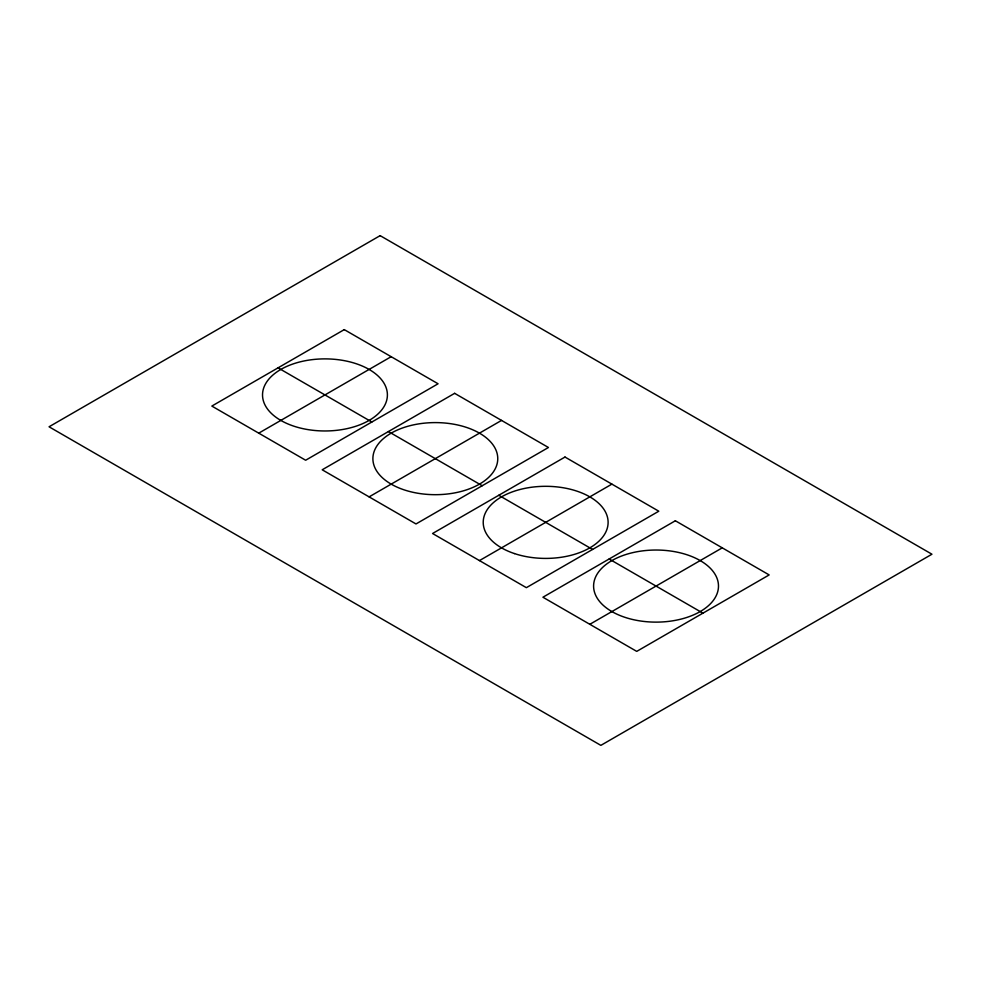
<?xml version="1.0" encoding="UTF-8"?>
<svg xmlns="http://www.w3.org/2000/svg" width="981" height="981" viewBox="0 0 981 981"><rect width="100%" height="100%" fill="white"/><g stroke="black" fill="none" stroke-linecap="round" stroke-linejoin="round"><path stroke-width="1.47" d="M258.739 433.161L391.174 356.692M369.101 496.877L501.536 420.408M479.464 560.592L611.899 484.124M589.826 624.308L722.261 547.839M278.052 367.85L371.86 422.002M388.415 431.566L482.223 485.718M498.777 495.282L592.585 549.434M609.14 558.998L702.948 613.15M380.138 235.636L49.05 426.784L600.863 745.364L931.95 554.216L380.138 235.636M344.27 329.616L211.835 406.073L305.643 460.236L438.078 383.779L344.27 329.616M454.632 393.332L322.197 469.789L416.005 523.952L548.44 447.495L454.632 393.332M564.995 457.048L432.56 533.505L526.368 587.668L658.803 511.211L564.995 457.048M675.357 520.764L542.922 597.221L636.73 651.384L769.165 574.927L675.357 520.764M280.811 420.408A62.428 36.039 0 0 0 385.263 404.258A62.428 36.039 0 0 0 308.794 360.113A62.428 36.039 0 0 0 280.811 420.408M391.174 484.124A62.428 36.039 0 0 0 495.626 467.974A62.428 36.039 0 0 0 419.157 423.829A62.428 36.039 0 0 0 391.174 484.124M514.461 553.578A62.428 36.039 0 0 0 608.11 522.358A62.428 36.039 0 0 0 514.461 491.138A62.428 36.039 0 0 0 514.461 553.578M611.899 611.568A62.428 36.039 0 0 0 716.351 595.406A62.428 36.039 0 0 0 639.882 551.261A62.428 36.039 0 0 0 611.899 611.568"/></g></svg>
